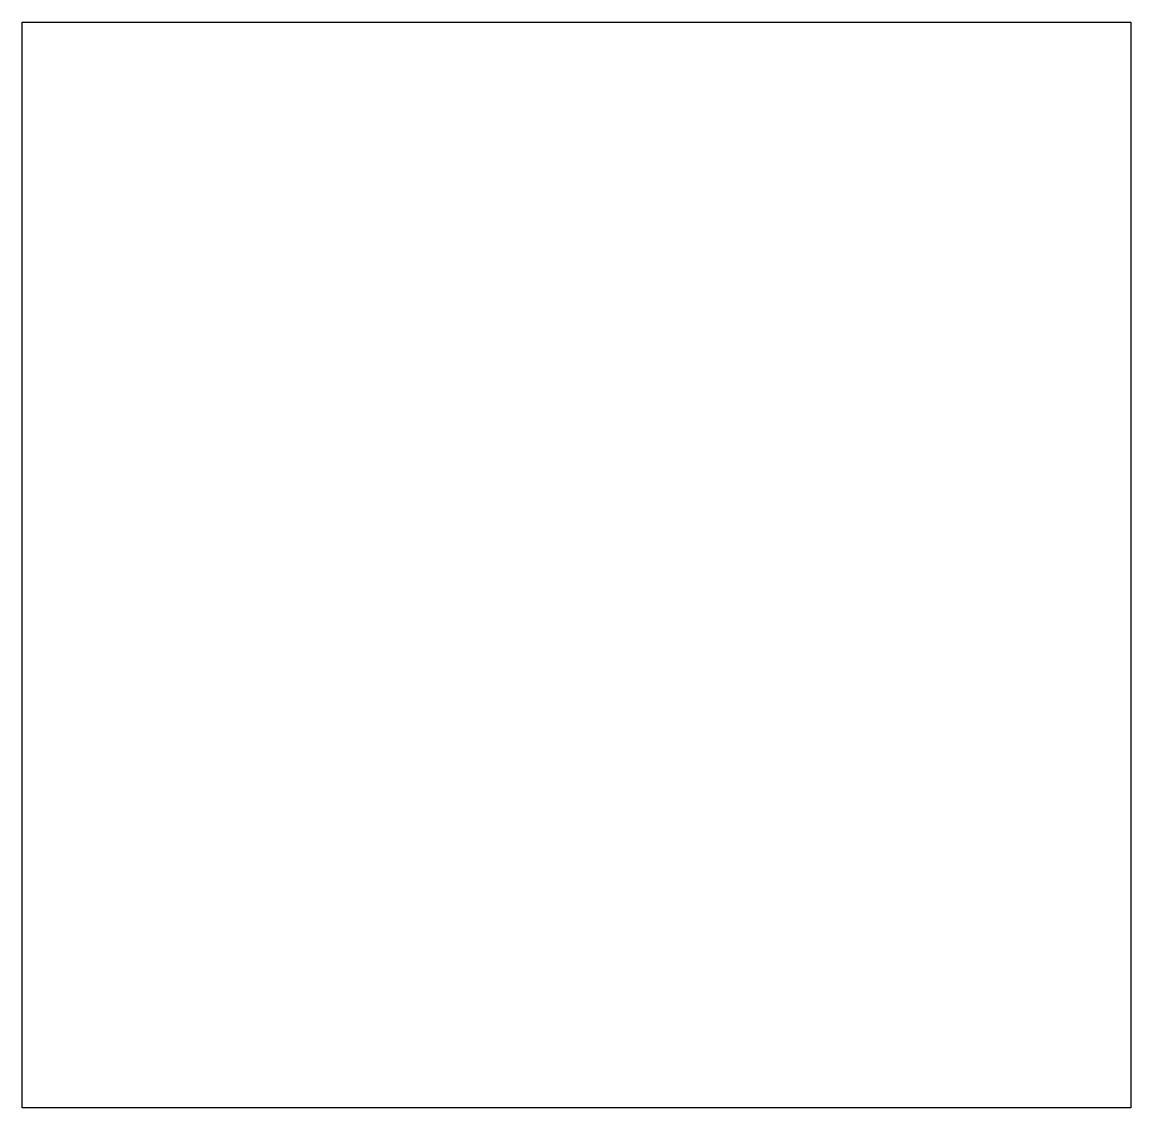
# Model space of a CAD drawing. Header units: inches. Extents: x 0.39 to 4.61, y 0.62 to 4.76.
import ezdxf

# ---------------------------------------------------------------- set-up
doc = ezdxf.new("R2010")
doc.units = ezdxf.units.IN
doc.header["$MEASUREMENT"] = 0
doc.layers.add('Layer 1', color=7, linetype='Continuous')
picture_1 = doc.add_image_def('image1.png', size_in_pixel=(1080, 1080))

msp = doc.modelspace()

# ---------------------------------------------------------------- pictures from other files: only their frames are drawn
at = {"layer": 'Layer 1'}
image = msp.add_image(picture_1, insert=(0.3892, 0.6222), size_in_units=(4.2215, 4.1356), dxfattribs=at)

doc.saveas('drawing.dxf')
